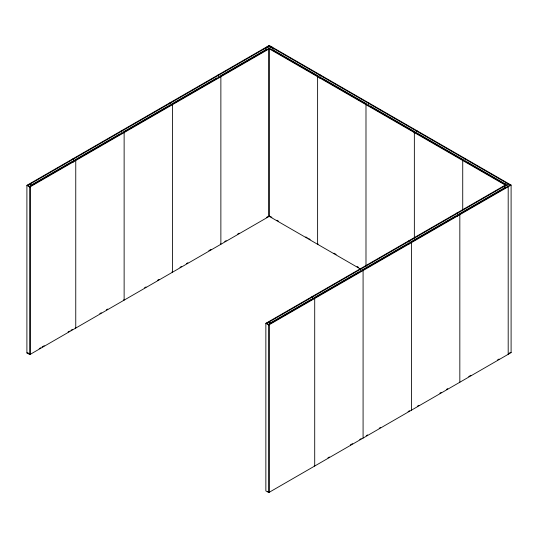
<?xml version="1.0" encoding="UTF-8"?>
<svg xmlns="http://www.w3.org/2000/svg" width="538" height="538" viewBox="0 0 538 538"><rect width="100%" height="100%" fill="white"/><g stroke="black" fill="none" stroke-linecap="round" stroke-linejoin="round"><path stroke-width="0.81" d="M269.726 216.081L29.805 354.596L26.9 352.921L26.9 185.354L269.242 45.441L511.1 185.079L511.1 352.646L268.758 492.559L265.853 490.885L265.853 323.318L505.781 184.796M27.868 185.354L269.242 45.999M30.76 185.361L71.884 161.622L73.175 162.362M74.789 159.941L120.256 133.693M168.629 105.764L123.162 132.018L124.446 132.758M171.528 104.09L217.002 77.835M219.901 76.161L265.375 49.913L265.375 48.232L267.305 49.355M29.805 186.478L271.179 47.115M26.9 185.354L29.805 187.036L269.726 48.514M271.663 47.398L272.147 47.115M271.179 49.355L273.109 48.232L273.109 49.913L318.583 76.161M318.099 76.443L317.615 76.719L317.615 244.286L318.099 244.003M320.514 75.044L320.029 75.327L320.029 78.676M366.472 104.365L365.988 104.648L365.988 266.35M368.886 102.973L368.402 103.249L368.402 105.764M26.9 352.921L27.868 352.921M39.187 348.624L40.626 347.79M42.072 346.956L44.237 345.705M68.057 331.953L69.496 331.119M70.942 330.285L72.388 329.458M99.819 313.614L101.265 312.78M106.316 309.861L107.761 309.034M144.581 287.769L146.027 286.942M157.573 280.271L159.019 279.437M179.954 267.346L181.4 266.512M186.457 263.6L187.896 262.766M208.838 250.674L211.004 249.424M224.716 241.508L226.162 240.674M237.715 234.003L239.154 233.169M266.592 217.332L268.038 216.498M414.031 132.758L415.323 132.018L369.855 105.764M417.259 130.902L416.775 131.178L416.775 133.693M462.404 160.687L463.695 159.941L418.228 133.693M465.632 158.824L465.148 159.107L465.148 161.622M504.328 183.962L506.265 182.846M507.717 183.68L508.195 183.404M266.821 323.318L508.195 183.962M269.72 323.325L310.843 299.579M313.741 297.904L359.216 271.65M362.114 269.975L407.582 243.727L408.873 244.467M410.487 242.046L455.955 215.799L457.246 216.545M458.86 214.124L504.328 187.87L505.619 188.616M268.758 324.434L510.616 184.796M265.853 323.318L268.758 324.992L511.1 185.079M327.945 457.831L329.39 456.997M350.325 444.906L352.491 443.655M359.714 439.485L361.153 438.652M366.21 435.74L367.656 434.906M379.203 428.235L380.648 427.401M408.08 411.563L409.526 410.729M417.468 406.143L418.914 405.309M439.849 393.217L441.295 392.384M446.345 389.472L447.791 388.638M468.726 376.546L470.891 375.295M497.61 359.875L499.049 359.041M508.84 353.385L510.132 352.646M268.758 45.723L510.132 185.079M321.482 77.835L366.95 104.09M466.601 161.622L504.819 183.687M267.305 47.115L508.195 186.195M266.337 47.115L266.821 47.398M505.781 185.354L268.758 48.514L268.758 216.081L360.931 269.296M507.717 186.478L508.195 186.753L508.195 354.32M506.265 187.311L504.328 186.195L504.328 188.71M217.971 75.044L218.455 75.327L218.455 77.835M220.385 76.443L220.869 76.719L220.869 244.286L220.385 244.003M456.923 213.008L457.408 213.283L457.408 215.799M459.344 214.4L459.829 214.682L459.829 382.242M169.598 102.973L170.082 103.249L170.082 105.764M172.012 104.365L172.496 104.648L172.496 272.215L172.012 271.932M408.55 240.93L409.035 241.212L409.035 243.727M410.971 242.329L411.456 242.604L411.456 410.171M510.616 352.363L511.1 352.646M270.446 216.498L271.892 217.332M276.942 220.25L278.388 221.084M305.826 236.922L307.265 237.756M308.711 238.59L310.157 239.423M333.984 253.176L336.149 254.427M357.084 266.512L358.53 267.346M121.225 130.902L121.709 131.178L121.709 133.693M362.599 270.258L363.083 270.533L363.083 438.1M72.852 158.824L73.336 159.107L73.336 161.622M75.273 160.223L75.757 160.499L75.757 328.066L75.273 327.79M311.811 296.788L312.296 297.063L312.296 299.579M314.226 298.18L314.71 298.462L314.71 466.029L314.226 465.747M29.805 184.238L31.735 185.354M268.758 322.201L270.695 323.318M27.384 185.079L30.283 186.753L30.283 354.32L28.11 353.062M266.337 323.035L269.242 324.717L269.242 492.277L267.789 491.443M123.646 299.861L124.13 300.137L124.13 132.577M462.727 160.499L462.727 209.934M414.354 132.577L414.354 238.139M360.662 269.141L360.662 271.65M269.242 48.797L269.242 216.357M268.758 324.992L268.758 492.559M29.805 187.036L29.805 354.596"/></g></svg>
